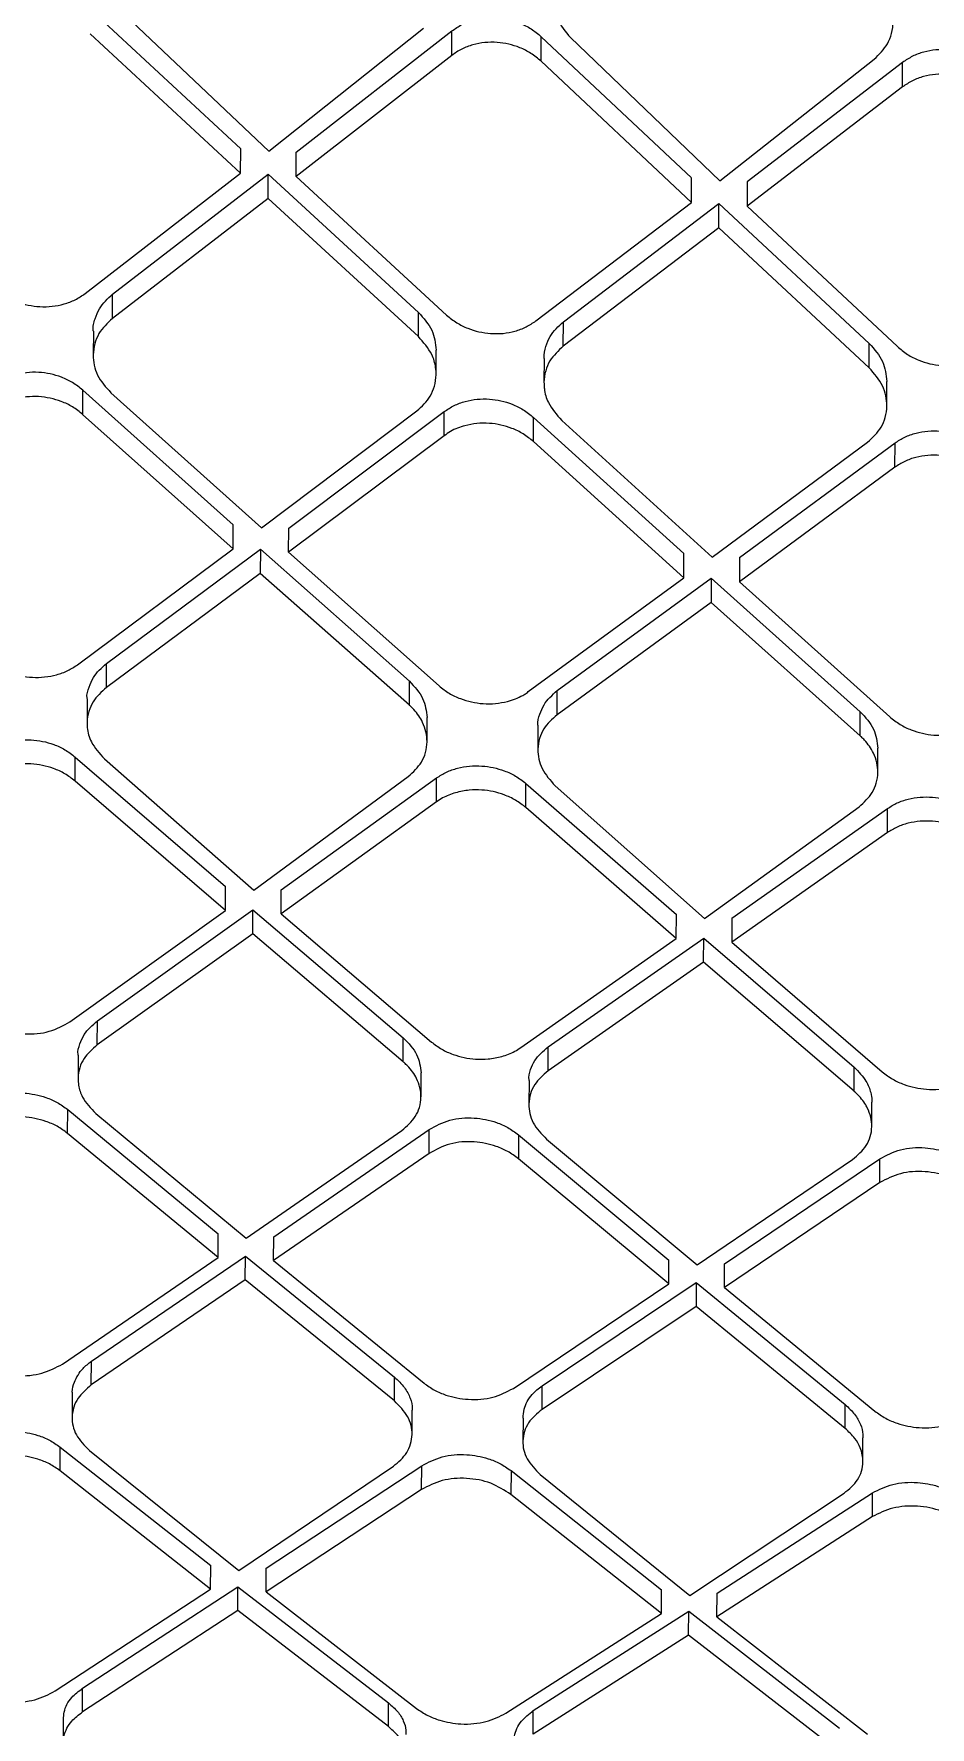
# Model space of a CAD drawing. Extents: x 943 to 1030, y 781 to 934.
# Drawn here: x 1010.622 to 1011.331, y 878.118 to 879.459 of the extents above; entities that cross this region are included whole.
import ezdxf

# ---------------------------------------------------------------- set-up
doc = ezdxf.new("R2010")
doc.units = 0
doc.header["$MEASUREMENT"] = 0
doc.layers.add('1', color=4, linetype='Continuous')

# ---------------------------------------------------------------- blocks, each defined once
blk = doc.blocks.new('AIRA')
at = {"layer": '1', "color": 3, "linetype": 'Continuous', "lineweight": 25}
for p, q in [((67.4892, 76.3123), (67.6082, 76.2018)), ((67.5123, 76.3119), (67.6305, 76.1999)), ((67.6305, 76.1999), (67.7529, 76.2975)), ((67.6081, 76.1825), (67.4891, 76.2929)), ((67.6522, 76.1992), (67.7754, 76.2952)), ((67.7753, 76.2758), (67.7754, 76.2952)), ((67.846, 76.2712), (67.8461, 76.2906)), ((67.8461, 76.2906), (67.9651, 76.1788)), ((67.8692, 76.2899), (67.9874, 76.1765)), ((67.7753, 76.2758), (67.6521, 76.1799)), ((67.965, 76.1594), (67.846, 76.2712)), ((67.9874, 76.1765), (68.1097, 76.2728)), ((68.1322, 76.2703), (68.0091, 76.1756)), ((68.1321, 76.2509), (68.1322, 76.2703)), ((68.1321, 76.2509), (68.009, 76.1563)), ((67.6081, 76.1825), (67.6082, 76.2018)), ((67.6521, 76.1799), (67.6522, 76.1992)), ((67.485, 76.0872), (67.6081, 76.1825)), ((67.5067, 76.0868), (67.6298, 76.1818)), ((67.6298, 76.1625), (67.6299, 76.1818)), ((67.6298, 76.1818), (67.7489, 76.0723)), ((67.6521, 76.1799), (67.7712, 76.0701)), ((67.965, 76.1594), (67.9651, 76.1787)), ((68.0091, 76.1756), (68.009, 76.1563)), ((67.6298, 76.1625), (67.5066, 76.0675)), ((67.7488, 76.0531), (67.6298, 76.1625)), ((67.8419, 76.0655), (67.965, 76.1594)), ((67.8636, 76.0649), (67.9867, 76.1585)), ((67.9866, 76.1392), (67.9867, 76.1585)), ((67.9867, 76.1585), (68.1058, 76.0477)), ((68.009, 76.1563), (68.128, 76.0452)), ((67.9866, 76.1392), (67.8635, 76.0456)), ((68.1057, 76.0284), (67.9866, 76.1392)), ((67.5066, 76.0675), (67.5067, 76.0868)), ((67.7488, 76.0531), (67.7489, 76.0723)), ((67.4915, 76.0575), (67.4914, 76.0383)), ((67.8635, 76.0456), (67.8636, 76.0649)), ((67.7629, 76.0232), (67.7629, 76.0424)), ((68.1057, 76.0284), (68.1058, 76.0477)), ((67.8483, 76.0358), (67.8482, 76.0165)), ((68.1197, 75.9983), (68.1198, 76.0176)), ((67.6022, 75.904), (67.4831, 76.0107)), ((67.4831, 75.9915), (67.4831, 76.0107)), ((67.5054, 76.0086), (67.6245, 75.9016)), ((67.6021, 75.8849), (67.483, 75.9915)), ((67.6245, 75.9016), (67.7476, 75.9942)), ((67.6462, 75.9014), (67.7693, 75.9937)), ((67.7692, 75.9745), (67.7693, 75.9937)), ((67.8399, 75.9699), (67.84, 75.9891)), ((67.84, 75.9891), (67.9591, 75.8812)), ((67.7692, 75.9745), (67.6461, 75.8823)), ((67.8623, 75.9867), (67.9813, 75.8785)), ((67.959, 75.8621), (67.8399, 75.9699)), ((67.9813, 75.8785), (68.1045, 75.9695)), ((68.003, 75.8781), (68.1262, 75.9689)), ((68.1261, 75.9496), (68.1262, 75.9688)), ((68.1261, 75.9496), (68.003, 75.859)), ((67.6021, 75.8849), (67.6022, 75.904)), ((67.6461, 75.8823), (67.6462, 75.9014)), ((67.479, 75.7932), (67.6021, 75.8849)), ((67.5019, 75.7942), (67.6238, 75.8848)), ((67.6238, 75.8847), (67.6237, 75.8656)), ((67.6238, 75.8848), (67.7417, 75.7802)), ((67.6461, 75.8823), (67.7652, 75.7765)), ((67.959, 75.8621), (67.9591, 75.8812)), ((68.003, 75.8781), (68.003, 75.859)), ((67.6237, 75.8656), (67.5018, 75.7751)), ((67.7417, 75.7611), (67.6237, 75.8656)), ((67.8358, 75.7719), (67.959, 75.8621)), ((67.8587, 75.7727), (67.9807, 75.8617)), ((67.9807, 75.8617), (67.9806, 75.8426)), ((67.9807, 75.8617), (68.0986, 75.756)), ((68.003, 75.859), (68.122, 75.7519)), ((67.9806, 75.8426), (67.8586, 75.7536)), ((68.0985, 75.7369), (67.9806, 75.8426)), ((67.5018, 75.7751), (67.5019, 75.7942)), ((67.7417, 75.7611), (67.7417, 75.7802)), ((67.8586, 75.7536), (67.8587, 75.7727)), ((67.4866, 75.766), (67.4865, 75.747)), ((67.7557, 75.7323), (67.7558, 75.7514)), ((68.0985, 75.7369), (68.0986, 75.756)), ((67.8435, 75.7448), (67.8434, 75.7257)), ((67.477, 75.7011), (67.4771, 75.7201)), ((67.4771, 75.7201), (67.5962, 75.6175)), ((68.1126, 75.708), (68.1126, 75.7271)), ((67.5003, 75.7187), (67.6185, 75.6146)), ((67.5961, 75.5985), (67.477, 75.7011)), ((67.6185, 75.6146), (67.7408, 75.7047)), ((67.6402, 75.615), (67.7633, 75.7036)), ((67.7632, 75.6845), (67.7633, 75.7036)), ((67.8339, 75.6801), (67.834, 75.6991)), ((67.834, 75.6991), (67.9531, 75.5954)), ((67.8571, 75.6973), (67.9754, 75.5921)), ((67.7632, 75.6845), (67.6401, 75.596)), ((67.953, 75.5764), (67.8339, 75.6801)), ((67.9754, 75.5921), (68.0977, 75.6806)), ((67.9971, 75.5924), (68.1202, 75.6793)), ((68.1201, 75.6603), (68.1202, 75.6793)), ((68.1201, 75.6603), (67.997, 75.5734)), ((67.5961, 75.5985), (67.5962, 75.6175)), ((67.6401, 75.596), (67.6402, 75.615)), ((67.473, 75.5104), (67.5961, 75.5985)), ((67.4947, 75.5112), (67.6178, 75.599)), ((67.6178, 75.599), (67.7369, 75.4976)), ((67.6178, 75.58), (67.6178, 75.5989)), ((67.6401, 75.596), (67.7592, 75.4944)), ((67.953, 75.5764), (67.9531, 75.5954)), ((67.9971, 75.5924), (67.997, 75.5734)), ((67.6177, 75.58), (67.4946, 75.4922)), ((67.7368, 75.4787), (67.6177, 75.58)), ((67.8299, 75.49), (67.953, 75.5764)), ((67.8516, 75.4906), (67.9747, 75.5767)), ((67.9746, 75.5577), (67.9747, 75.5766)), ((67.9747, 75.5767), (68.0938, 75.4744)), ((67.997, 75.5734), (68.1161, 75.4708)), ((67.9746, 75.5577), (67.8515, 75.4716)), ((68.0937, 75.4554), (67.9746, 75.5577)), ((67.4946, 75.4922), (67.4947, 75.5112)), ((67.7368, 75.4787), (67.7369, 75.4976)), ((67.4795, 75.4841), (67.4794, 75.4652)), ((67.8515, 75.4716), (67.8516, 75.4906)), ((67.7509, 75.4511), (67.751, 75.47)), ((68.0937, 75.4554), (68.0938, 75.4744)), ((67.8364, 75.4638), (67.8363, 75.4449)), ((67.4711, 75.422), (67.4712, 75.4409)), ((67.4712, 75.4409), (67.5903, 75.3426)), ((67.4935, 75.4378), (67.6125, 75.3391)), ((68.1078, 75.4278), (68.1078, 75.4467)), ((67.6126, 75.3391), (67.7357, 75.4243)), ((67.6343, 75.3402), (67.7574, 75.4251)), ((67.7573, 75.4062), (67.7574, 75.4251)), ((67.5902, 75.3237), (67.4711, 75.422)), ((67.8281, 75.4208), (67.828, 75.4019)), ((67.8281, 75.4209), (67.9472, 75.3217)), ((67.8503, 75.4174), (67.9694, 75.3179)), ((67.7573, 75.4062), (67.6342, 75.3214)), ((67.9471, 75.3028), (67.828, 75.4019)), ((67.9694, 75.3179), (68.0925, 75.4013)), ((67.9911, 75.3188), (68.1142, 75.402)), ((68.1142, 75.3831), (68.1142, 75.402)), ((68.1142, 75.3831), (67.9911, 75.3)), ((67.5902, 75.3237), (67.5903, 75.3426)), ((67.6342, 75.3214), (67.6343, 75.3402)), ((67.4671, 75.2393), (67.5902, 75.3237)), ((67.49, 75.2416), (67.6119, 75.3249)), ((67.6118, 75.306), (67.6119, 75.3249)), ((67.6119, 75.3249), (67.7299, 75.229)), ((67.6342, 75.3214), (67.7533, 75.2242)), ((67.9471, 75.3028), (67.9472, 75.3217)), ((67.9911, 75.3), (67.9911, 75.3188)), ((67.6118, 75.306), (67.4899, 75.2228)), ((67.7298, 75.2101), (67.6118, 75.306)), ((67.8469, 75.2222), (67.9688, 75.3038)), ((67.9688, 75.3038), (67.9687, 75.2849)), ((67.9688, 75.3038), (68.0867, 75.2072)), ((67.824, 75.2201), (67.9471, 75.3028)), ((67.9911, 75.3), (68.1102, 75.2021)), ((67.9687, 75.2849), (67.8468, 75.2034)), ((68.0867, 75.1884), (67.9687, 75.2849)), ((67.4899, 75.2228), (67.49, 75.2416)), ((67.7298, 75.2101), (67.7299, 75.229)), ((67.4748, 75.2155), (67.4747, 75.1969)), ((67.8468, 75.2034), (67.8469, 75.2222)), ((67.7438, 75.1838), (67.7439, 75.2028)), ((67.8317, 75.1965), (67.8316, 75.1778)), ((68.0867, 75.1884), (68.0867, 75.2072)), ((67.4652, 75.1548), (67.4653, 75.1736)), ((67.4653, 75.1736), (67.5844, 75.0798)), ((67.4884, 75.1709), (67.6067, 75.0758)), ((68.1007, 75.162), (68.1008, 75.181)), ((67.6067, 75.0758), (67.729, 75.1584)), ((67.6284, 75.0776), (67.7515, 75.1588)), ((67.7514, 75.14), (67.7515, 75.1588)), ((67.5843, 75.0611), (67.4652, 75.1548)), ((67.8222, 75.1548), (67.8221, 75.136)), ((67.8222, 75.1549), (67.9413, 75.0605)), ((67.8453, 75.1518), (67.9636, 75.0561)), ((67.7514, 75.14), (67.6283, 75.0589)), ((67.9412, 75.0417), (67.8221, 75.136)), ((67.9636, 75.0561), (68.0858, 75.137)), ((67.9853, 75.0579), (68.1084, 75.1373)), ((68.1083, 75.1185), (68.1084, 75.1373)), ((68.1083, 75.1185), (67.9852, 75.0391)), ((67.5843, 75.0611), (67.5844, 75.0798)), ((67.6283, 75.0589), (67.6284, 75.0776)), ((67.483, 74.9826), (67.606, 75.063)), ((67.606, 75.063), (67.7252, 74.9709)), ((67.606, 75.0442), (67.606, 75.0629)), ((67.4612, 74.9804), (67.5843, 75.0611)), ((67.6283, 75.0589), (67.7474, 74.9665)), ((67.9412, 75.0417), (67.9413, 75.0605)), ((67.9852, 75.0391), (67.9853, 75.0579)), ((67.606, 75.0442), (67.4829, 74.9638)), ((67.7251, 74.9522), (67.606, 75.0442)), ((67.8181, 74.9628), (67.9412, 75.0417)), ((67.8398, 74.9649), (67.9629, 75.0435)), ((67.9628, 75.0247), (67.9629, 75.0435)), ((67.9629, 75.0435), (68.0821, 74.951)), ((67.9852, 75.0391), (68.1043, 74.9463)), ((67.9628, 75.0247), (67.8398, 74.9461)), ((68.082, 74.9323), (67.9628, 75.0247)), ((67.4829, 74.9638), (67.483, 74.9826)), ((67.7251, 74.9522), (67.7252, 74.9709)), ((67.4677, 74.9578), (67.4677, 74.9391)), ((67.8398, 74.9461), (67.8398, 74.9649))]:
    blk.add_line(p, q, dxfattribs=at)
for points, knots in [([(67.8707, 76.3508), (67.8667, 76.3468), (67.8605, 76.3407), (67.8564, 76.3301), (67.8548, 76.3187), (67.8574, 76.304), (67.8653, 76.2946), (67.8692, 76.2899)], [0, 0, 0, 0, 0.233272, 0.363063, 0.501443, 0.750845, 1, 1, 1, 1]), ([(68.1097, 76.2728), (68.1136, 76.2767), (68.1197, 76.2827), (68.1238, 76.2933), (68.1249, 76.3013), (68.1242, 76.3101), (68.1212, 76.3212), (68.1146, 76.329), (68.1106, 76.3338)], [0, 0, 0, 0, 0.228659, 0.359393, 0.500904, 0.588008, 0.750947, 1, 1, 1, 1]), ([(67.7754, 76.2952), (67.7779, 76.297), (67.783, 76.3005), (67.792, 76.3038), (67.8015, 76.3056), (67.8142, 76.3058), (67.8269, 76.3028), (67.8384, 76.297), (67.8435, 76.2928), (67.8461, 76.2906)], [0, 0, 0, 0, 0.127938, 0.253888, 0.378184, 0.501219, 0.735365, 0.863908, 1, 1, 1, 1]), ([(67.846, 76.2712), (67.8434, 76.2734), (67.8384, 76.2776), (67.8268, 76.2834), (67.8141, 76.2864), (67.8014, 76.2862), (67.7919, 76.2844), (67.7829, 76.2811), (67.7778, 76.2776), (67.7753, 76.2758)], [0, 0, 0, 0, 0.136166, 0.26479, 0.499111, 0.621792, 0.746118, 0.872077, 1, 1, 1, 1]), ([(68.2029, 76.2649), (68.2003, 76.2671), (68.1953, 76.2714), (68.1837, 76.2773), (68.1711, 76.2805), (68.1584, 76.2804), (68.1488, 76.2787), (68.1398, 76.2754), (68.1348, 76.272), (68.1322, 76.2703)], [0, 0, 0, 0, 0.137196, 0.266066, 0.498501, 0.622479, 0.747045, 0.872768, 1, 1, 1, 1]), ([(68.2028, 76.2455), (68.2002, 76.2477), (68.1952, 76.252), (68.1836, 76.2579), (68.1709, 76.2611), (68.1582, 76.261), (68.1487, 76.2593), (68.1397, 76.256), (68.1347, 76.2526), (68.1321, 76.2509)], [0, 0, 0, 0, 0.137314, 0.266335, 0.499172, 0.622495, 0.747096, 0.872814, 1, 1, 1, 1]), ([(67.4143, 76.091), (67.4169, 76.0889), (67.4219, 76.0849), (67.4334, 76.0793), (67.4462, 76.0765), (67.459, 76.0768), (67.4685, 76.0787), (67.4774, 76.082), (67.4825, 76.0855), (67.485, 76.0872)], [0, 0, 0, 0, 0.134108, 0.262007, 0.498732, 0.622346, 0.746921, 0.872721, 1, 1, 1, 1]), ([(67.4915, 76.0575), (67.4915, 76.0576), (67.4909, 76.0609), (67.4927, 76.067), (67.4966, 76.0773), (67.5028, 76.0831), (67.5067, 76.0868)], [0, 0, 0, 0, 0.011928, 0.297952, 0.558188, 1, 1, 1, 1]), ([(67.7489, 76.0723), (67.753, 76.0677), (67.7611, 76.0586), (67.7623, 76.0478), (67.7629, 76.0424)], [0, 0, 0, 0, 0.505401, 1, 1, 1, 1]), ([(67.7712, 76.0701), (67.7737, 76.068), (67.7788, 76.0639), (67.7903, 76.0582), (67.8031, 76.0553), (67.8159, 76.0554), (67.8254, 76.0572), (67.8343, 76.0605), (67.8393, 76.0638), (67.8419, 76.0655)], [0, 0, 0, 0, 0.135286, 0.263575, 0.498697, 0.623233, 0.748114, 0.873613, 1, 1, 1, 1]), ([(67.5066, 76.0675), (67.5026, 76.0637), (67.4964, 76.0578), (67.4923, 76.0474), (67.4907, 76.0363), (67.4934, 76.0221), (67.5014, 76.0131), (67.5054, 76.0086)], [0, 0, 0, 0, 0.232776, 0.362665, 0.501326, 0.750709, 1, 1, 1, 1]), ([(67.8484, 76.0358), (67.8483, 76.0359), (67.8481, 76.0391), (67.8494, 76.0451), (67.8535, 76.0554), (67.8597, 76.0612), (67.8636, 76.0649)], [0, 0, 0, 0, 0.011442, 0.294678, 0.554053, 1, 1, 1, 1]), ([(67.7476, 75.9942), (67.7516, 75.9979), (67.7577, 76.0037), (67.7619, 76.014), (67.7631, 76.0217), (67.7625, 76.0302), (67.7595, 76.041), (67.7528, 76.0486), (67.7488, 76.0531)], [0, 0, 0, 0, 0.22918, 0.359768, 0.500814, 0.587512, 0.750848, 1, 1, 1, 1]), ([(67.8635, 76.0456), (67.8596, 76.0419), (67.8534, 76.0361), (67.8492, 76.0258), (67.8482, 76.0194), (67.8483, 76.0146), (67.8487, 76.0092), (67.8515, 75.9989), (67.8583, 75.9912), (67.8623, 75.9867)], [0, 0, 0, 0, 0.227491, 0.358528, 0.500884, 0.528148, 0.578978, 0.7509, 1, 1, 1, 1]), ([(68.1058, 76.0477), (68.1099, 76.043), (68.1179, 76.0338), (68.1191, 76.0229), (68.1197, 76.0176)], [0, 0, 0, 0, 0.506148, 1, 1, 1, 1]), ([(68.128, 76.0452), (68.1306, 76.043), (68.1357, 76.0388), (68.1472, 76.033), (68.16, 76.0299), (68.1727, 76.0299), (68.1823, 76.0316), (68.1912, 76.0348), (68.1962, 76.0381), (68.1987, 76.0397)], [0, 0, 0, 0, 0.13656, 0.26527, 0.498649, 0.624108, 0.749296, 0.874498, 1, 1, 1, 1]), ([(68.1045, 75.9695), (68.1085, 75.9732), (68.1147, 75.979), (68.1188, 75.9893), (68.1204, 76.0003), (68.1176, 76.0147), (68.1097, 76.0238), (68.1057, 76.0284)], [0, 0, 0, 0, 0.23163, 0.361797, 0.501342, 0.750501, 1, 1, 1, 1]), ([(67.4831, 76.0107), (67.4806, 76.0128), (67.4755, 76.0168), (67.4639, 76.0223), (67.448, 76.0258), (67.4319, 76.024), (67.42, 76.0196), (67.415, 76.0162), (67.4124, 76.0145)], [0, 0, 0, 0, 0.13568, 0.264233, 0.49947, 0.745528, 0.871733, 1, 1, 1, 1]), ([(67.4831, 75.9915), (67.4805, 75.9936), (67.4754, 75.9976), (67.4638, 76.0031), (67.4479, 76.0066), (67.4318, 76.0048), (67.42, 76.0004), (67.4149, 75.997), (67.4124, 75.9953)], [0, 0, 0, 0, 0.135742, 0.264372, 0.499801, 0.74558, 0.871773, 1, 1, 1, 1]), ([(67.7693, 75.9937), (67.7718, 75.9954), (67.7769, 75.9987), (67.7858, 76.002), (67.7953, 76.0037), (67.808, 76.0039), (67.8207, 76.001), (67.8323, 75.9954), (67.8374, 75.9913), (67.84, 75.9891)], [0, 0, 0, 0, 0.127091, 0.252741, 0.377195, 0.500825, 0.734146, 0.86307, 1, 1, 1, 1]), ([(67.8399, 75.9699), (67.8373, 75.972), (67.8322, 75.9762), (67.8206, 75.9818), (67.8079, 75.9847), (67.7951, 75.9845), (67.7846, 75.9825), (67.7758, 75.9793), (67.7709, 75.9757), (67.7692, 75.9745)], [0, 0, 0, 0, 0.136956, 0.265922, 0.499364, 0.624604, 0.749369, 0.915057, 1, 1, 1, 1]), ([(68.1262, 75.9689), (68.1287, 75.9705), (68.1337, 75.9738), (68.1427, 75.9769), (68.1522, 75.9785), (68.1648, 75.9786), (68.1775, 75.9755), (68.1891, 75.9698), (68.1942, 75.9656), (68.1969, 75.9634)], [0, 0, 0, 0, 0.126147, 0.251464, 0.37621, 0.500621, 0.732003, 0.861492, 1, 1, 1, 1]), ([(68.1968, 75.9442), (68.1941, 75.9464), (68.189, 75.9506), (68.1774, 75.9563), (68.1648, 75.9593), (68.1521, 75.9593), (68.1426, 75.9577), (68.1336, 75.9545), (68.1286, 75.9513), (68.1261, 75.9496)], [0, 0, 0, 0, 0.13851, 0.268005, 0.499404, 0.623447, 0.7483, 0.873732, 1, 1, 1, 1]), ([(67.4083, 75.7969), (67.4108, 75.7949), (67.4159, 75.791), (67.4275, 75.7857), (67.4435, 75.7822), (67.4596, 75.784), (67.4715, 75.7883), (67.4765, 75.7916), (67.479, 75.7932)], [0, 0, 0, 0, 0.134605, 0.262842, 0.499574, 0.747691, 0.873386, 1, 1, 1, 1]), ([(67.4868, 75.766), (67.4867, 75.7663), (67.486, 75.7695), (67.488, 75.7754), (67.4918, 75.7851), (67.498, 75.7907), (67.5019, 75.7942)], [0, 0, 0, 0, 0.023426, 0.302794, 0.558911, 1, 1, 1, 1]), ([(67.5018, 75.7751), (67.4979, 75.7716), (67.4918, 75.766), (67.4876, 75.7561), (67.4866, 75.7505), (67.4865, 75.7475), (67.4865, 75.7474), (67.4865, 75.747), (67.4865, 75.7457), (67.4868, 75.7406), (67.4895, 75.7305), (67.4963, 75.723), (67.5003, 75.7187)], [0, 0, 0, 0, 0.227005, 0.358111, 0.500711, 0.501303, 0.502363, 0.505883, 0.518529, 0.566232, 0.750738, 1, 1, 1, 1]), ([(67.7417, 75.7802), (67.7458, 75.7758), (67.7539, 75.767), (67.7551, 75.7566), (67.7557, 75.7514)], [0, 0, 0, 0, 0.503903, 1, 1, 1, 1]), ([(67.7652, 75.7765), (67.7678, 75.7744), (67.7728, 75.7704), (67.7844, 75.765), (67.7972, 75.7621), (67.8099, 75.7623), (67.8208, 75.7642), (67.8289, 75.7674), (67.834, 75.7704), (67.8354, 75.7715), (67.8358, 75.7719)], [0, 0, 0, 0, 0.135926, 0.264493, 0.49889, 0.625006, 0.749374, 0.92518, 0.975192, 1, 1, 1, 1]), ([(67.8436, 75.7448), (67.8436, 75.745), (67.8429, 75.7481), (67.8448, 75.7539), (67.8486, 75.7636), (67.8548, 75.7692), (67.8587, 75.7727)], [0, 0, 0, 0, 0.0192887, 0.2959695, 0.5518752, 1, 1, 1, 1]), ([(67.7408, 75.7047), (67.7447, 75.7083), (67.7508, 75.7139), (67.7548, 75.7238), (67.7564, 75.7344), (67.7536, 75.7465), (67.7474, 75.7555), (67.7433, 75.7597), (67.7421, 75.7608), (67.7417, 75.7611), (67.7417, 75.7611)], [0, 0, 0, 0, 0.23162, 0.361545, 0.500645, 0.749543, 0.931315, 0.979856, 0.997624, 1, 1, 1, 1]), ([(67.8586, 75.7536), (67.8547, 75.7501), (67.8486, 75.7445), (67.8444, 75.7347), (67.8427, 75.7241), (67.8454, 75.7104), (67.8532, 75.7017), (67.8571, 75.6973)], [0, 0, 0, 0, 0.230231, 0.360701, 0.501171, 0.750446, 1, 1, 1, 1]), ([(68.0986, 75.756), (68.1027, 75.7515), (68.1108, 75.7427), (68.112, 75.7322), (68.1126, 75.7271)], [0, 0, 0, 0, 0.505856, 1, 1, 1, 1]), ([(68.122, 75.7519), (68.1246, 75.7498), (68.1298, 75.7458), (68.1413, 75.7402), (68.1541, 75.7372), (68.1668, 75.7373), (68.1764, 75.7389), (68.1853, 75.7419), (68.1902, 75.745), (68.1927, 75.7466)], [0, 0, 0, 0, 0.13763, 0.266776, 0.498937, 0.625308, 0.750813, 0.875645, 1, 1, 1, 1]), ([(67.4064, 75.7238), (67.409, 75.7255), (67.414, 75.7287), (67.4258, 75.733), (67.4419, 75.7347), (67.4578, 75.7314), (67.4694, 75.7261), (67.4745, 75.7222), (67.4771, 75.7201)], [0, 0, 0, 0, 0.127505, 0.253485, 0.500215, 0.734574, 0.863488, 1, 1, 1, 1]), ([(68.0977, 75.6806), (68.1016, 75.6842), (68.1077, 75.6898), (68.1117, 75.6996), (68.1133, 75.7101), (68.1105, 75.7222), (68.1042, 75.7313), (68.1001, 75.7355), (68.0989, 75.7366), (68.0986, 75.7369), (68.0985, 75.7369)], [0, 0, 0, 0, 0.234063, 0.363375, 0.500649, 0.749566, 0.933318, 0.98136, 0.998096, 1, 1, 1, 1]), ([(67.477, 75.7011), (67.4744, 75.7031), (67.4693, 75.707), (67.4577, 75.7123), (67.4418, 75.7157), (67.4257, 75.7139), (67.4139, 75.7097), (67.4089, 75.7064), (67.4064, 75.7048)], [0, 0, 0, 0, 0.13659, 0.265555, 0.499937, 0.746426, 0.872423, 1, 1, 1, 1]), ([(67.7633, 75.7036), (67.7658, 75.7052), (67.7708, 75.7084), (67.7827, 75.7125), (67.7987, 75.714), (67.8146, 75.7105), (67.8262, 75.7052), (67.8314, 75.7012), (67.834, 75.6991)], [0, 0, 0, 0, 0.126342, 0.251905, 0.500004, 0.731955, 0.861551, 1, 1, 1, 1]), ([(67.8339, 75.6801), (67.8313, 75.6821), (67.8261, 75.6861), (67.8145, 75.6915), (67.8018, 75.6943), (67.7886, 75.6941), (67.778, 75.692), (67.7693, 75.6888), (67.7648, 75.6856), (67.7632, 75.6845)], [0, 0, 0, 0, 0.138274, 0.267767, 0.499717, 0.62497, 0.769069, 0.920232, 1, 1, 1, 1]), ([(68.1202, 75.6793), (68.1227, 75.6809), (68.1277, 75.684), (68.1365, 75.687), (68.1461, 75.6885), (68.1587, 75.6886), (68.1713, 75.6857), (68.183, 75.6802), (68.1882, 75.6761), (68.1909, 75.674)], [0, 0, 0, 0, 0.125032, 0.249946, 0.374919, 0.50007, 0.72923, 0.859501, 1, 1, 1, 1]), ([(68.1908, 75.655), (68.1881, 75.6571), (68.1829, 75.6611), (68.1712, 75.6666), (68.1586, 75.6695), (68.146, 75.6695), (68.1365, 75.6679), (68.1276, 75.6649), (68.1226, 75.6618), (68.1201, 75.6603)], [0, 0, 0, 0, 0.14044, 0.270629, 0.499548, 0.624447, 0.749598, 0.874725, 1, 1, 1, 1]), ([(67.4023, 75.514), (67.4049, 75.5121), (67.41, 75.5083), (67.4216, 75.5032), (67.4375, 75.5), (67.4573, 75.5017), (67.4678, 75.5075), (67.473, 75.5104)], [0, 0, 0, 0, 0.13536, 0.264014, 0.500398, 0.749969, 1, 1, 1, 1]), ([(67.4796, 75.4841), (67.4796, 75.4843), (67.4788, 75.4872), (67.4808, 75.4928), (67.4846, 75.5023), (67.4908, 75.5078), (67.4947, 75.5112)], [0, 0, 0, 0, 0.013606, 0.293601, 0.551596, 1, 1, 1, 1]), ([(67.4946, 75.4922), (67.4907, 75.4888), (67.4846, 75.4834), (67.4804, 75.4739), (67.4792, 75.4667), (67.4798, 75.4588), (67.4828, 75.4488), (67.4894, 75.4419), (67.4935, 75.4378)], [0, 0, 0, 0, 0.229049, 0.359552, 0.500435, 0.590364, 0.750611, 1, 1, 1, 1]), ([(67.7369, 75.4976), (67.741, 75.4934), (67.7491, 75.485), (67.7503, 75.4749), (67.7509, 75.47)], [0, 0, 0, 0, 0.508831, 1, 1, 1, 1]), ([(67.7592, 75.4944), (67.7618, 75.4924), (67.7669, 75.4885), (67.7786, 75.4833), (67.7913, 75.4806), (67.8046, 75.4808), (67.8152, 75.4828), (67.8239, 75.4859), (67.8283, 75.489), (67.8299, 75.49)], [0, 0, 0, 0, 0.137054, 0.266067, 0.499167, 0.625391, 0.770096, 0.921262, 1, 1, 1, 1]), ([(67.7357, 75.4243), (67.7397, 75.4278), (67.7459, 75.4332), (67.75, 75.4427), (67.7516, 75.4529), (67.7489, 75.4646), (67.7425, 75.4733), (67.7384, 75.4773), (67.7373, 75.4783), (67.7369, 75.4786), (67.7368, 75.4787), (67.7368, 75.4787)], [0, 0, 0, 0, 0.234802, 0.363874, 0.500455, 0.749353, 0.934437, 0.98223, 0.994869, 0.999421, 1, 1, 1, 1]), ([(67.8365, 75.4638), (67.8365, 75.464), (67.8357, 75.4669), (67.8376, 75.4724), (67.8414, 75.4818), (67.8476, 75.4871), (67.8516, 75.4906)], [0, 0, 0, 0, 0.01612, 0.289845, 0.545326, 1, 1, 1, 1]), ([(67.8515, 75.4716), (67.8475, 75.4682), (67.8414, 75.4628), (67.8372, 75.4533), (67.8356, 75.4431), (67.8383, 75.4299), (67.8463, 75.4216), (67.8503, 75.4174)], [0, 0, 0, 0, 0.232695, 0.362483, 0.500961, 0.750269, 1, 1, 1, 1]), ([(68.0938, 75.4744), (68.0973, 75.4708), (68.1033, 75.4647), (68.1069, 75.4555), (68.1078, 75.4498), (68.1078, 75.4473), (68.1078, 75.4467)], [0, 0, 0, 0, 0.431117, 0.745067, 0.941212, 1, 1, 1, 1]), ([(68.1161, 75.4708), (68.1187, 75.4687), (68.1239, 75.4648), (68.1356, 75.4595), (68.1483, 75.4567), (68.161, 75.4568), (68.1738, 75.4587), (68.1816, 75.4629), (68.1867, 75.4656)], [0, 0, 0, 0, 0.139704, 0.269705, 0.499793, 0.62758, 0.753665, 1, 1, 1, 1]), ([(67.4005, 75.4445), (67.4058, 75.4474), (67.4162, 75.4531), (67.4359, 75.4549), (67.4517, 75.4517), (67.4634, 75.4467), (67.4685, 75.4429), (67.4712, 75.4409)], [0, 0, 0, 0, 0.251357, 0.499325, 0.732109, 0.861767, 1, 1, 1, 1]), ([(68.0925, 75.4013), (68.0966, 75.4048), (68.1028, 75.4101), (68.1069, 75.4195), (68.1085, 75.4296), (68.1065, 75.4378), (68.1037, 75.4433), (68.1023, 75.4457), (68.0998, 75.4494), (68.0966, 75.4528), (68.0945, 75.4547), (68.0939, 75.4552), (68.0938, 75.4554), (68.0937, 75.4554), (68.0937, 75.4554)], [0, 0, 0, 0, 0.237345, 0.365679, 0.500188, 0.748974, 0.764455, 0.790559, 0.874583, 0.967216, 0.991098, 0.997421, 0.999706, 1, 1, 1, 1]), ([(67.4711, 75.422), (67.4684, 75.424), (67.4633, 75.4278), (67.4516, 75.4328), (67.4357, 75.436), (67.4197, 75.4343), (67.4079, 75.4303), (67.4029, 75.4271), (67.4004, 75.4256)], [0, 0, 0, 0, 0.138137, 0.267662, 0.50006, 0.747408, 0.873171, 1, 1, 1, 1]), ([(67.7574, 75.4251), (67.7626, 75.428), (67.7731, 75.4336), (67.7926, 75.4351), (67.8084, 75.4319), (67.8201, 75.4268), (67.8254, 75.4229), (67.8281, 75.4209)], [0, 0, 0, 0, 0.249516, 0.499235, 0.728401, 0.858997, 1, 1, 1, 1]), ([(67.828, 75.402), (67.8253, 75.404), (67.82, 75.4078), (67.8083, 75.413), (67.7926, 75.4162), (67.773, 75.4147), (67.7625, 75.4091), (67.7573, 75.4062)], [0, 0, 0, 0, 0.141035, 0.271651, 0.500816, 0.750106, 1, 1, 1, 1]), ([(68.1142, 75.402), (68.1194, 75.4047), (68.1273, 75.4089), (68.14, 75.4108), (68.1525, 75.4109), (68.1651, 75.4082), (68.1768, 75.403), (68.1821, 75.399), (68.1849, 75.3969)], [0, 0, 0, 0, 0.247316, 0.373077, 0.49979, 0.723995, 0.855622, 1, 1, 1, 1]), ([(68.1848, 75.378), (68.1798, 75.3815), (68.1697, 75.3884), (68.1499, 75.3926), (68.1299, 75.3913), (68.1194, 75.3858), (68.1142, 75.3831)], [0, 0, 0, 0, 0.250055, 0.49997, 0.751529, 1, 1, 1, 1]), ([(67.3964, 75.2427), (67.399, 75.2408), (67.4041, 75.2372), (67.4158, 75.2323), (67.4318, 75.2293), (67.4514, 75.231), (67.4619, 75.2366), (67.4671, 75.2393)], [0, 0, 0, 0, 0.136588, 0.265698, 0.500576, 0.751964, 1, 1, 1, 1]), ([(67.475, 75.2155), (67.4749, 75.2161), (67.4746, 75.2193), (67.4767, 75.2264), (67.4816, 75.235), (67.4876, 75.2397), (67.49, 75.2416)], [0, 0, 0, 0, 0.065405, 0.329544, 0.741199, 1, 1, 1, 1]), ([(67.4899, 75.2228), (67.486, 75.2194), (67.4798, 75.2143), (67.4757, 75.2052), (67.474, 75.1954), (67.4766, 75.1828), (67.4845, 75.1749), (67.4884, 75.1709)], [0, 0, 0, 0, 0.232661, 0.362409, 0.500805, 0.750204, 1, 1, 1, 1]), ([(67.7299, 75.229), (67.7327, 75.2263), (67.7382, 75.2212), (67.7425, 75.2125), (67.7442, 75.2063), (67.7438, 75.2032), (67.7438, 75.2028)], [0, 0, 0, 0, 0.345112, 0.663797, 0.956032, 1, 1, 1, 1]), ([(67.7533, 75.2242), (67.756, 75.2223), (67.7612, 75.2185), (67.7729, 75.2136), (67.7856, 75.2111), (67.7983, 75.2113), (67.8111, 75.2133), (67.8188, 75.2174), (67.824, 75.2201)], [0, 0, 0, 0, 0.139623, 0.26964, 0.499965, 0.628179, 0.754412, 1, 1, 1, 1]), ([(67.729, 75.1584), (67.733, 75.1618), (67.7391, 75.167), (67.743, 75.1761), (67.7445, 75.1857), (67.7417, 75.1982), (67.7338, 75.2061), (67.7298, 75.2101)], [0, 0, 0, 0, 0.238975, 0.367116, 0.500718, 0.750093, 1, 1, 1, 1]), ([(67.8317, 75.1965), (67.8319, 75.1988), (67.8324, 75.2054), (67.8374, 75.2147), (67.844, 75.22), (67.8469, 75.2222)], [0, 0, 0, 0, 0.24653, 0.678956, 1, 1, 1, 1]), ([(67.8468, 75.2034), (67.8428, 75.2001), (67.8366, 75.1949), (67.8325, 75.1859), (67.8308, 75.1763), (67.8335, 75.1638), (67.8414, 75.1558), (67.8453, 75.1518)], [0, 0, 0, 0, 0.236372, 0.365175, 0.500754, 0.750147, 1, 1, 1, 1]), ([(68.0867, 75.2072), (68.0894, 75.2047), (68.0946, 75.1999), (68.099, 75.1917), (68.1009, 75.1854), (68.1006, 75.1819), (68.1006, 75.181)], [0, 0, 0, 0, 0.322713, 0.625308, 0.907787, 1, 1, 1, 1]), ([(68.1102, 75.2021), (68.1129, 75.2001), (68.1183, 75.1962), (68.13, 75.1913), (68.1427, 75.1887), (68.1553, 75.1888), (68.168, 75.1907), (68.1758, 75.1947), (68.1808, 75.1973)], [0, 0, 0, 0, 0.144189, 0.275731, 0.500017, 0.629957, 0.756752, 1, 1, 1, 1]), ([(67.3946, 75.1769), (67.3998, 75.1796), (67.4102, 75.1852), (67.4237, 75.1863), (67.4361, 75.1857), (67.4455, 75.184), (67.4573, 75.1792), (67.4625, 75.1755), (67.4653, 75.1736)], [0, 0, 0, 0, 0.248838, 0.498577, 0.498647, 0.726405, 0.857582, 1, 1, 1, 1]), ([(68.0858, 75.137), (68.0899, 75.1404), (68.096, 75.1455), (68.0999, 75.1545), (68.1013, 75.163), (68.0995, 75.172), (68.0944, 75.1811), (68.0894, 75.1858), (68.0867, 75.1884)], [0, 0, 0, 0, 0.241454, 0.36865, 0.499853, 0.697308, 0.835596, 1, 1, 1, 1]), ([(67.4652, 75.1548), (67.4625, 75.1567), (67.4572, 75.1604), (67.4455, 75.1651), (67.4297, 75.168), (67.4102, 75.1664), (67.3998, 75.1608), (67.3945, 75.1581)], [0, 0, 0, 0, 0.141852, 0.272756, 0.500839, 0.749816, 1, 1, 1, 1]), ([(67.7515, 75.1588), (67.7567, 75.1615), (67.7671, 75.1669), (67.7864, 75.1684), (67.8021, 75.1654), (67.8139, 75.1607), (67.8193, 75.1569), (67.8222, 75.1549)], [0, 0, 0, 0, 0.247254, 0.499029, 0.720607, 0.853183, 1, 1, 1, 1]), ([(67.8221, 75.136), (67.817, 75.1393), (67.8068, 75.1459), (67.787, 75.1496), (67.7671, 75.1481), (67.7566, 75.1427), (67.7514, 75.14)], [0, 0, 0, 0, 0.250046, 0.500074, 0.751781, 1, 1, 1, 1]), ([(68.1084, 75.1373), (68.1135, 75.1399), (68.1212, 75.1438), (68.1339, 75.1457), (68.1461, 75.1458), (68.1585, 75.1434), (68.1704, 75.1387), (68.176, 75.1347), (68.179, 75.1326)], [0, 0, 0, 0, 0.243895, 0.370125, 0.498892, 0.70956, 0.844909, 1, 1, 1, 1]), ([(68.179, 75.1138), (68.1739, 75.1171), (68.1638, 75.1237), (68.147, 75.127), (68.1339, 75.1269), (68.1212, 75.125), (68.1134, 75.1211), (68.1083, 75.1185)], [0, 0, 0, 0, 0.249813, 0.499483, 0.628077, 0.754584, 1, 1, 1, 1]), ([(67.3905, 74.9835), (67.3932, 74.9817), (67.3985, 74.9781), (67.4102, 74.9735), (67.423, 74.9712), (67.4357, 74.9716), (67.4484, 74.9737), (67.4562, 74.9777), (67.4612, 74.9804)], [0, 0, 0, 0, 0.140251, 0.27051, 0.50011, 0.62976, 0.756466, 1, 1, 1, 1]), ([(67.4679, 74.9578), (67.468, 74.9598), (67.4683, 74.9659), (67.473, 74.9749), (67.4799, 74.9802), (67.483, 74.9826)], [0, 0, 0, 0, 0.2115, 0.654077, 1, 1, 1, 1]), ([(67.7252, 74.9709), (67.7277, 74.9687), (67.7327, 74.9644), (67.7371, 74.957), (67.7392, 74.9508), (67.739, 74.9471), (67.739, 74.946)], [0, 0, 0, 0, 0.303809, 0.593405, 0.868793, 1, 1, 1, 1]), ([(67.4817, 74.9142), (67.4789, 74.9167), (67.4735, 74.9214), (67.469, 74.9296), (67.4673, 74.9375), (67.4682, 74.9466), (67.4729, 74.9561), (67.4798, 74.9615), (67.4829, 74.9638)], [0, 0, 0, 0, 0.168114, 0.323976, 0.467574, 0.598897, 0.823806, 1, 1, 1, 1]), ([(67.7474, 74.9665), (67.7503, 74.9646), (67.7558, 74.9608), (67.7676, 74.9563), (67.7803, 74.954), (67.7927, 74.9543), (67.8054, 74.9563), (67.8131, 74.9602), (67.8181, 74.9628)], [0, 0, 0, 0, 0.148761, 0.281855, 0.500179, 0.632364, 0.759897, 1, 1, 1, 1]), ([(67.8249, 74.9405), (67.8249, 74.9418), (67.8248, 74.9474), (67.8291, 74.9565), (67.8364, 74.9622), (67.8398, 74.9649)], [0, 0, 0, 0, 0.14759, 0.606253, 1, 1, 1, 1]), ([(67.7239, 74.9028), (67.7281, 74.9061), (67.7364, 74.9129), (67.7402, 74.926), (67.7378, 74.9371), (67.7324, 74.9458), (67.7276, 74.95), (67.7251, 74.9522)], [0, 0, 0, 0, 0.245586, 0.49912, 0.715711, 0.849499, 1, 1, 1, 1])]:
    blk.add_open_spline(points, degree=3, knots=knots, dxfattribs=at)

msp = doc.modelspace()

# ---------------------------------------------------------------- block references
at = {"layer": '1'}
msp.add_blockref('AIRA', (943.1775, 803.1658), dxfattribs=at)

doc.saveas('drawing.dxf')
